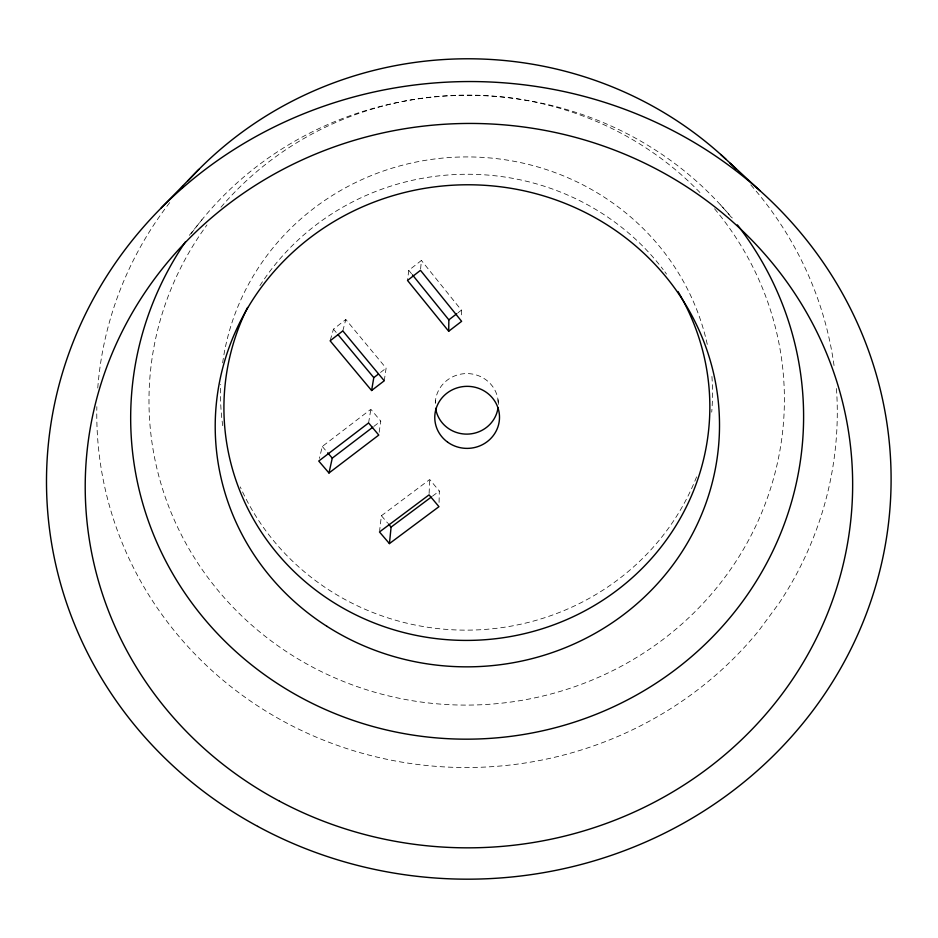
<?xml version="1.0" encoding="UTF-8"?>
<svg xmlns="http://www.w3.org/2000/svg" width="938" height="938" viewBox="0 0 938 938"><rect width="100%" height="100%" fill="white"/><g stroke="black" fill="none" stroke-linecap="round" stroke-linejoin="round"><path stroke-width="0.7" stroke-dasharray="4.69 3.52" d="M439.066 502.416L439.347 491.043L429.698 479.517L381.403 515.736L379.632 530.603M435.384 403.152L435.49 400.467M429.112 493.482L429.698 479.517M420.611 268.925L421.397 260.459L408.769 270.32L407.514 280.45M379.175 432.277L380.769 421.127L370.85 409.285L322.297 446.465L319.389 458.389M384.252 380.781L386.116 368.153L345.805 319.495L333.447 329.156L330.117 340.811M368.587 422.944L370.85 409.285M342.816 330.903L345.805 319.495M189.324 235.332L201.928 219.75M380.511 372.456L386.116 368.153M457.99 312.811L461.414 310.161L421.397 260.459M373.84 426.415L380.769 421.127M432.453 496.19L439.347 491.043M720.548 204.93L732.273 217.979M322.297 446.465L326.823 451.776M381.403 515.736L387.582 522.97M333.447 329.156L336.203 332.462M408.769 270.32L411.501 273.697M497.996 399.67L498.477 405.028M461.414 310.161L461.555 317.138M259.908 285.691A242.965 233.07 -1.5 0 1 663.189 269.593M664.866 271.832A242.965 233.07 -1.5 0 1 666.519 274.084M435.291 403.094A31.505 30.274 -1.5 0 1 466.432 373.582A31.505 30.274 -1.5 0 1 498.254 402.285M836.45 388.52A370.264 354.365 -1.5 0 1 778.986 603.345L758.772 630.711A370.264 354.365 -1.5 0 1 342.874 747.281A370.264 354.365 -1.5 0 1 96.849 406.682M97.763 388.027A370.264 354.365 -1.5 0 1 170.587 201.482M750.799 184.903A370.264 354.365 -1.5 0 1 834.433 368.423M714.545 208.764A317.724 305.002 -1.5 0 1 687.777 618.681A317.724 305.002 -1.5 0 1 260.213 632.329A317.724 305.002 -1.5 0 1 206.958 224.968M220.981 207.239A317.724 305.002 -1.5 0 1 702.328 195.022M711.919 376.466A246.014 236.611 -1.5 0 1 711.719 412.157M696.582 476.867A246.014 236.611 -1.5 0 1 471.65 630.078A246.014 236.611 -1.5 0 1 240.28 486.916M222.728 425.723A246.014 236.611 -1.5 0 1 220.711 384.369M222.646 362.889A246.014 236.611 -1.5 0 1 458.424 157.068A246.014 236.611 -1.5 0 1 707.733 346.568M191.293 233.55A336.472 321.898 -1.5 0 1 731.042 216.983"/><path stroke-width="1.41" d="M448.704 331.255L407.514 280.45L420.482 270.332L461.625 321.324L448.704 331.255L448.845 319.846L412.415 274.822M389.434 543.594L379.468 531.963L429.053 494.877L438.961 506.672L389.434 543.594L391.099 527.109L388.461 524.002M371.6 390.513L384.252 380.781L342.816 330.903L330.117 340.811L371.6 390.513L373.793 377.639L378.272 374.18M328.98 472.998L378.776 435.068L368.587 422.944L318.744 461.039L328.98 472.998L332.263 458.143L372.679 427.294M161.137 208.025L198.903 169.356M448.845 319.846L456.841 313.691M391.099 527.109L431.304 497.058M720.677 154.43L760.226 190.906M327.737 452.831L332.263 458.143M338.032 334.667L373.793 377.639M677.998 291.542A242.965 233.07 -1.5 0 1 475.718 640.244A242.965 233.07 -1.5 0 1 247.573 307.476M498.043 407.573A31.505 30.274 -1.5 0 1 467.136 434.118A31.505 30.274 -1.5 0 1 435.631 408.37M181.409 188.28A370.264 354.365 -1.5 0 1 183.285 186.123M188.046 180.788A370.264 354.365 -1.5 0 1 725.965 159.284M730.127 163.224A370.264 354.365 -1.5 0 1 736.236 169.262M737.385 224.897A336.472 321.898 -1.5 0 1 698.001 650.925A336.472 321.898 -1.5 0 1 251.243 664.643A336.472 321.898 -1.5 0 1 185.454 241.828M326.952 626.338A252.158 241.031 -1.5 0 0 718.942 441.388A252.158 241.031 -1.5 0 0 356.194 209.713A252.158 241.031 -1.5 0 0 326.952 626.338M447.578 442.115A32.361 31.013 -1.5 0 0 499.251 421.174A32.361 31.013 -1.5 0 0 454.602 388.789A32.361 31.013 -1.5 0 0 447.578 442.115M257.68 826.366A422.323 398.802 -1.5 0 0 891.1 479.119A422.323 398.802 -1.5 0 0 257.598 135.6A422.323 398.802 -1.5 0 0 257.68 826.366M279.418 801.122A383.736 362.185 -1.5 0 0 852.642 481.991A383.736 362.185 -1.5 0 0 274.728 173.811A383.736 362.185 -1.5 0 0 279.418 801.122"/></g></svg>
